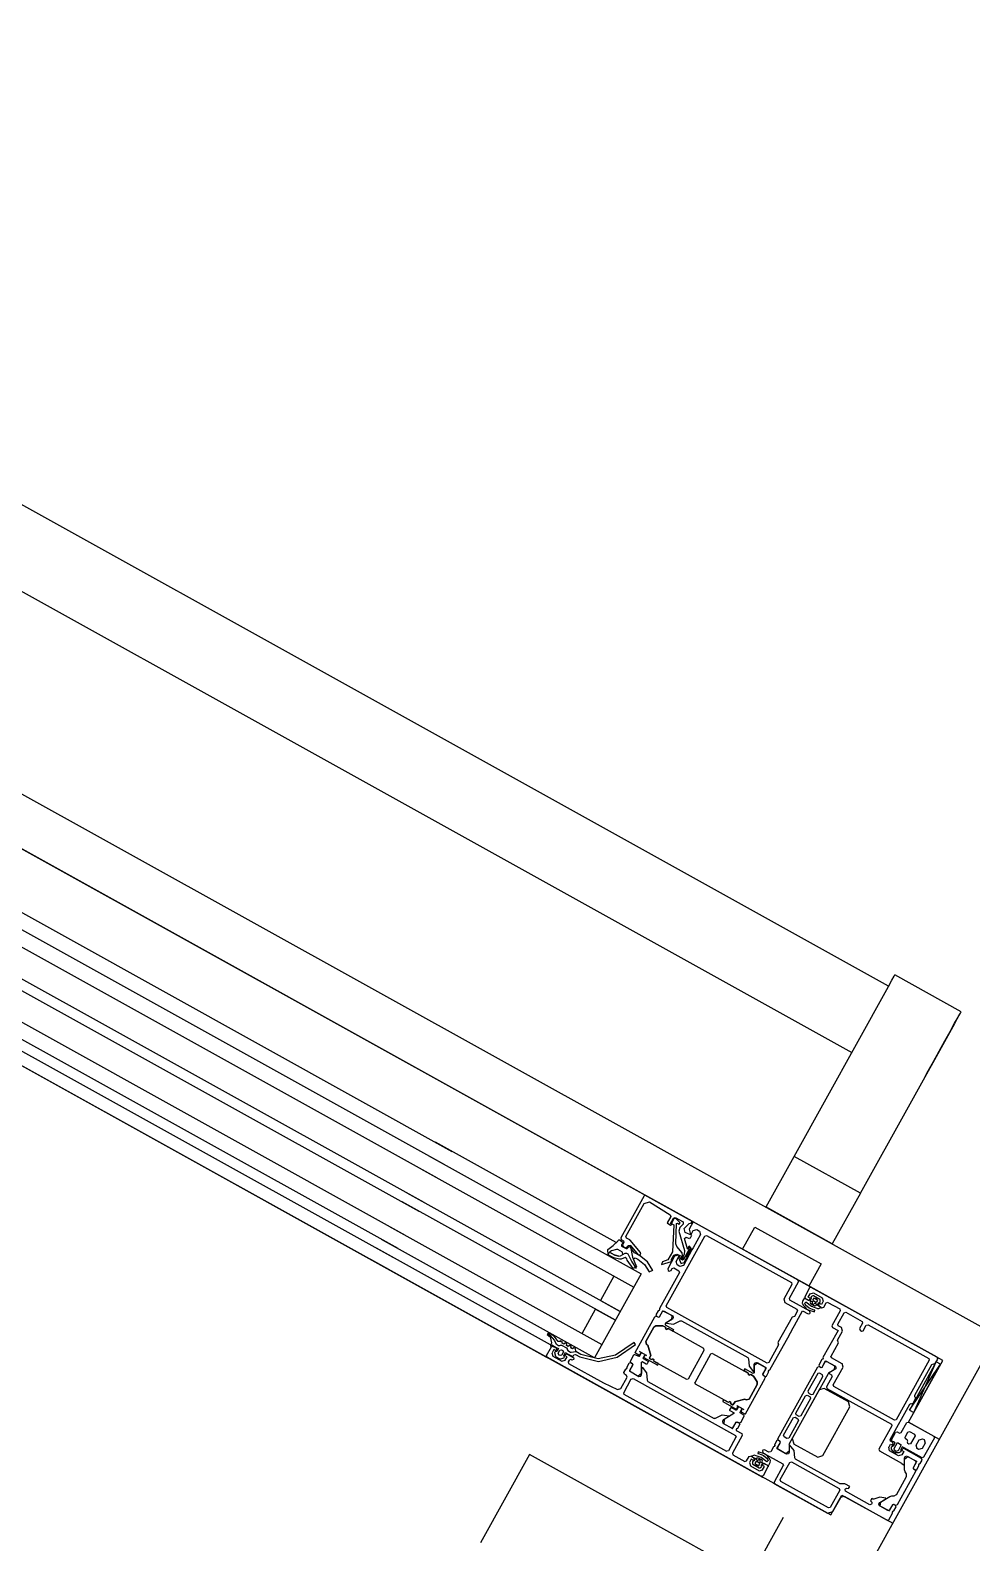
# Model space of a CAD drawing. Header units: metres. Extents: x 2.3 to 42.8, y 0.9 to 31.9.
# Drawn here: x 13.3298 to 13.4765, y 9.8056 to 10.0413 of the extents above; entities that cross this region are included whole.
import ezdxf

# ---------------------------------------------------------------- set-up
doc = ezdxf.new("R2010")
doc.units = ezdxf.units.M
doc.layers.add('ARREDI', color=9, linetype='Continuous')
doc.layers.add('PARETI_STRUTTURE', color=7, linetype='Continuous')

msp = doc.modelspace()

# ---------------------------------------------------------------- linework, layer by layer
at = {"layer": 'ARREDI'}
for points in [[(13.47199, 9.83403), (12.93085, 10.13449)], [(12.91961, 10.10695), (13.45456, 9.80993)], [(13.46355, 9.89235), (13.24221, 10.01525)], [(13.23648, 10.00492), (13.45782, 9.88202)], [(13.24541, 9.94993), (13.39549, 9.86659)], [(13.24426, 9.94786), (13.39434, 9.86453)], [(13.24311, 9.94579), (13.39319, 9.86245)], [(13.24024, 9.94062), (13.39032, 9.85729)], [(13.241, 9.942), (13.39109, 9.85867)], [(13.38823, 9.85351), (13.23815, 9.93685)], [(13.38632, 9.85007), (13.23623, 9.9334)], [(13.38708, 9.85145), (13.237, 9.93478)], [(13.45915, 9.86008), (13.44882, 9.86582), (13.46352, 9.89229), (13.46406, 9.89326), (13.4644, 9.89389), (13.46452, 9.8941)], [(13.45915, 9.86008), (13.47385, 9.88655), (13.47439, 9.88754), (13.47474, 9.88815), (13.47485, 9.88836), (13.46451, 9.89409)], [(13.46902, 9.87787), (13.46973, 9.87914), (13.47055, 9.88062), (13.47144, 9.88221), (13.47231, 9.8838), (13.47315, 9.88528), (13.47384, 9.88656), (13.4744, 9.88753)], [(13.44444, 9.85793), (13.44881, 9.86581)], [(13.45915, 9.86008), (13.45477, 9.8522)], [(13.45477, 9.85219), (13.44443, 9.85793)], [(13.44079, 9.85135), (13.44271, 9.8548)], [(13.44269, 9.8548), (13.45303, 9.84906), (13.45111, 9.84561)], [(13.45112, 9.84562), (13.44078, 9.85135)]]:
    msp.add_lwpolyline(points, dxfattribs=at)
at = {"layer": 'PARETI_STRUTTURE'}
for points in [[(10.97116, 11.23115), (15.49585, 8.71885), (17.29395, 11.95726), (21.46023, 9.64395)], [(13.42552, 9.85984), (13.43309, 9.85563), (13.2231, 9.97222)], [(13.42551, 9.85983), (13.23068, 9.96801)], [(13.23585, 9.93137), (13.41014, 9.83459)], [(13.39712, 9.8756), (13.42569, 9.85974), (13.42542, 9.85967)], [(13.42107, 9.85239), (13.39291, 9.86803)], [(13.39176, 9.86595), (13.42498, 9.84751), (13.41772, 9.83442), (13.38449, 9.85287)], [(13.39061, 9.86389), (13.42383, 9.84544)], [(13.42073, 9.84716), (13.41863, 9.84337), (13.42173, 9.84166), (13.38851, 9.86011)], [(13.41576, 9.83821), (13.41786, 9.842), (13.42096, 9.84028), (13.38775, 9.85873)], [(13.42542, 9.85966), (13.42179, 9.85312)], [(13.42259, 9.85335), (13.42545, 9.85849)], [(13.42545, 9.85849), (13.42627, 9.85871)], [(13.43268, 9.8554), (13.43273, 9.85537), (13.43292, 9.85572), (13.42568, 9.85973)], [(13.42627, 9.85871), (13.42952, 9.85672)], [(13.42958, 9.85646), (13.42904, 9.85548)], [(13.42904, 9.85548), (13.42953, 9.85512)], [(13.43007, 9.8561), (13.4297, 9.85538), (13.43008, 9.85516), (13.42984, 9.85095), (13.42916, 9.84971)], [(13.42952, 9.85672), (13.42959, 9.85646)], [(13.42953, 9.85511), (13.42978, 9.85527), (13.42957, 9.85538), (13.43003, 9.8562)], [(13.43003, 9.8562), (13.43029, 9.85627)], [(13.43038, 9.85613), (13.43006, 9.8561)], [(13.4303, 9.85628), (13.4315, 9.8556)], [(13.43105, 9.85544), (13.43038, 9.85613)], [(13.43038, 9.85221), (13.43049, 9.85538)], [(13.43049, 9.85537), (13.43062, 9.85543)], [(13.43062, 9.85543), (13.43083, 9.85522)], [(13.43083, 9.85521), (13.43105, 9.85544)], [(13.43156, 9.85529), (13.431, 9.85472)], [(13.43151, 9.8556), (13.43155, 9.8553)], [(13.4317, 9.8546), (13.43245, 9.85536)], [(13.44944, 9.84655), (13.43309, 9.85563), (13.43244, 9.85445), (13.4326, 9.85387), (13.43281, 9.85376), (13.4331, 9.85427)], [(13.43245, 9.85537), (13.43268, 9.85541)], [(13.44961, 9.84645), (13.43308, 9.85563)], [(13.38564, 9.85494), (13.41886, 9.83649)], [(13.42179, 9.85312), (13.42186, 9.85286)], [(13.42267, 9.85308), (13.4226, 9.85335)], [(13.42319, 9.85279), (13.42267, 9.85309)], [(13.42889, 9.84255), (13.4349, 9.8534)], [(13.43086, 9.85415), (13.43172, 9.85114)], [(13.43101, 9.85473), (13.43087, 9.85416)], [(13.43183, 9.85397), (13.4317, 9.8546)], [(13.43172, 9.85302), (13.43198, 9.85325)], [(13.43218, 9.85142), (13.43172, 9.85302)], [(13.43281, 9.85353), (13.43183, 9.85397)], [(13.43199, 9.85325), (13.43245, 9.85304)], [(13.43244, 9.85305), (13.43269, 9.85313)], [(13.43269, 9.85313), (13.43284, 9.85342)], [(13.43285, 9.85342), (13.43281, 9.85353)], [(13.43424, 9.85364), (13.43308, 9.85157)], [(13.4331, 9.85427), (13.43364, 9.85442)], [(13.43363, 9.85442), (13.43408, 9.85417)], [(13.43408, 9.85417), (13.43424, 9.85363)], [(13.43491, 9.8534), (13.43518, 9.85348)], [(13.43518, 9.85348), (13.4484, 9.84614)], [(13.41087, 9.83644), (13.38373, 9.85151)], [(13.41979, 9.85129), (13.4206, 9.85192), (13.42132, 9.85262)], [(13.41981, 9.85048), (13.41979, 9.8513)], [(13.4206, 9.85004), (13.41981, 9.85048), (13.42005, 9.8509), (13.42003, 9.85089), (13.42078, 9.85047), (13.42003, 9.85089)], [(13.42035, 9.8511), (13.42004, 9.85091)], [(13.42111, 9.85132), (13.42035, 9.8511)], [(13.42133, 9.85132), (13.42111, 9.85132)], [(13.42132, 9.85263), (13.42149, 9.85282)], [(13.42208, 9.8509), (13.42133, 9.85132)], [(13.42149, 9.85282), (13.42166, 9.85283)], [(13.42165, 9.85283), (13.42209, 9.85247)], [(13.42175, 9.85031), (13.4221, 9.8505), (13.42247, 9.85073)], [(13.42186, 9.85285), (13.42221, 9.85266)], [(13.42189, 9.85202), (13.42193, 9.85185)], [(13.4221, 9.85231), (13.4219, 9.85202)], [(13.42193, 9.85185), (13.42264, 9.85146)], [(13.4221, 9.8505), (13.42207, 9.8509)], [(13.42208, 9.85247), (13.4221, 9.8523)], [(13.42228, 9.85239), (13.42209, 9.85205)], [(13.42209, 9.85205), (13.42216, 9.85179)], [(13.42217, 9.85178), (13.42252, 9.85159)], [(13.42221, 9.85266), (13.42228, 9.8524)], [(13.42247, 9.85072), (13.42268, 9.85073)], [(13.42251, 9.85159), (13.42278, 9.85167)], [(13.42264, 9.85145), (13.42278, 9.85147)], [(13.42268, 9.85073), (13.4229, 9.85061)], [(13.42277, 9.85147), (13.42313, 9.85179)], [(13.42278, 9.85167), (13.42292, 9.85193)], [(13.4229, 9.85061), (13.42297, 9.85054)], [(13.42293, 9.85193), (13.42325, 9.85195)], [(13.42297, 9.85054), (13.42351, 9.84939), (13.42422, 9.84834)], [(13.42314, 9.85179), (13.42333, 9.85172)], [(13.42324, 9.85275), (13.42318, 9.85279)], [(13.42489, 9.85085), (13.42325, 9.85276)], [(13.42325, 9.85196), (13.42453, 9.85049)], [(13.42333, 9.85172), (13.42364, 9.85012), (13.42426, 9.84861)], [(13.42393, 9.85081), (13.42334, 9.8516)], [(13.42474, 9.85035), (13.42392, 9.85081)], [(13.42485, 9.85052), (13.4249, 9.85063)], [(13.42491, 9.85063), (13.42488, 9.85085)], [(13.43008, 9.8504), (13.43052, 9.85059)], [(13.43052, 9.85176), (13.43038, 9.85221)], [(13.43136, 9.8508), (13.43052, 9.85177)], [(13.43052, 9.85059), (13.43107, 9.85039), (13.43084, 9.84998)], [(13.43166, 9.85054), (13.43124, 9.84979)], [(13.4314, 9.85035), (13.43136, 9.85079)], [(13.4329, 9.85123), (13.43156, 9.84883)], [(13.43173, 9.85114), (13.43166, 9.85054)], [(13.43168, 9.8493), (13.43284, 9.85139)], [(13.4319, 9.85025), (13.43253, 9.85139)], [(13.4327, 9.85146), (13.43202, 9.85023)], [(13.43228, 9.85137), (13.43218, 9.85142)], [(13.43248, 9.85144), (13.43228, 9.85137)], [(13.43252, 9.8518), (13.4323, 9.85173)], [(13.4323, 9.85173), (13.43234, 9.85158)], [(13.43234, 9.85158), (13.43258, 9.85165)], [(13.43253, 9.85138), (13.43249, 9.85144)], [(13.43284, 9.8514), (13.43252, 9.8518)], [(13.43258, 9.85165), (13.4327, 9.85147)], [(13.43309, 9.85157), (13.43289, 9.85123)], [(13.38278, 9.84978), (13.41032, 9.83449), (13.41024, 9.83476)], [(13.41981, 9.85048), (13.41981, 9.85048)], [(13.42073, 9.84999), (13.4206, 9.85003)], [(13.4216, 9.84979), (13.42073, 9.84999)], [(13.42079, 9.85047), (13.42088, 9.85043), (13.42079, 9.85047)], [(13.42152, 9.85029), (13.4209, 9.85043), (13.42152, 9.85029)], [(13.42152, 9.85029), (13.42174, 9.85031)], [(13.42188, 9.84981), (13.4216, 9.8498)], [(13.42248, 9.85005), (13.42188, 9.84981)], [(13.42274, 9.84985), (13.42248, 9.85004)], [(13.4228, 9.84964), (13.42275, 9.84985)], [(13.42374, 9.84833), (13.4228, 9.84964)], [(13.42374, 9.8498), (13.42401, 9.85003)], [(13.42426, 9.84861), (13.42374, 9.84833)], [(13.42402, 9.85003), (13.42444, 9.8498)], [(13.42444, 9.8498), (13.42551, 9.84896), (13.42623, 9.8478)], [(13.42453, 9.85049), (13.42485, 9.85051)], [(13.42681, 9.84805), (13.42597, 9.84937), (13.42474, 9.85036)], [(13.42831, 9.8494), (13.42814, 9.84895)], [(13.42815, 9.84896), (13.42969, 9.84944)], [(13.42916, 9.84972), (13.42831, 9.8494)], [(13.43019, 9.85025), (13.42911, 9.8483)], [(13.42911, 9.84829), (13.42917, 9.84803)], [(13.42962, 9.848), (13.42981, 9.84835)], [(13.42969, 9.84945), (13.42972, 9.8496)], [(13.42972, 9.84975), (13.43008, 9.85039)], [(13.42972, 9.84959), (13.42972, 9.84975)], [(13.42981, 9.84835), (13.43008, 9.84843)], [(13.43008, 9.84843), (13.43087, 9.84798)], [(13.43073, 9.85041), (13.43019, 9.85026)], [(13.43042, 9.84945), (13.4309, 9.85031), (13.43073, 9.85041)], [(13.43058, 9.84892), (13.43042, 9.84946)], [(13.43102, 9.84867), (13.43058, 9.84892)], [(13.43084, 9.84998), (13.43115, 9.84915)], [(13.43156, 9.84882), (13.43102, 9.84867)], [(13.43113, 9.84985), (13.4314, 9.85035)], [(13.4315, 9.84964), (13.43113, 9.84985)], [(13.43114, 9.84914), (13.43168, 9.8493)], [(13.43124, 9.84979), (13.43141, 9.8497)], [(13.43142, 9.8497), (13.43161, 9.85006)], [(13.43172, 9.85003), (13.4315, 9.84963)], [(13.43162, 9.85006), (13.43181, 9.85018)], [(13.4319, 9.85015), (13.43173, 9.85004)], [(13.43181, 9.85019), (13.43191, 9.85024)], [(13.43201, 9.85023), (13.4319, 9.85014)], [(13.42623, 9.84781), (13.42681, 9.84806)], [(13.43095, 9.84772), (13.42784, 9.84211)], [(13.42918, 9.84802), (13.42935, 9.84793)], [(13.42935, 9.84793), (13.42962, 9.84801)], [(13.43087, 9.84799), (13.43096, 9.84772)], [(13.44848, 9.84587), (13.44721, 9.84359)], [(13.44808, 9.8437), (13.44951, 9.84628)], [(13.4484, 9.84614), (13.44848, 9.84587)], [(13.44952, 9.84628), (13.44943, 9.84655)], [(13.44721, 9.8436), (13.44737, 9.84305)], [(13.44816, 9.84343), (13.44809, 9.8437)], [(13.45036, 9.84369), (13.45016, 9.84334), (13.45014, 9.84326)], [(13.45046, 9.84372), (13.45035, 9.84369)], [(13.45124, 9.84533), (13.45047, 9.84395)], [(13.45047, 9.84395), (13.45055, 9.84368)], [(13.4512, 9.84331), (13.45047, 9.84373)], [(13.45055, 9.84368), (13.45099, 9.84343)], [(13.451, 9.84343), (13.45126, 9.84352)], [(13.45126, 9.84351), (13.45136, 9.84368), (13.45101, 9.84387), (13.45131, 9.84438)], [(13.45151, 9.8454), (13.45124, 9.84533)], [(13.4513, 9.84439), (13.45184, 9.84454)], [(13.45149, 9.84367), (13.45131, 9.84334)], [(13.47146, 9.82171), (13.46664, 9.8244), (13.47198, 9.83403), (13.45136, 9.84548)], [(13.45175, 9.84409), (13.45145, 9.84392)], [(13.45145, 9.84393), (13.45146, 9.84379)], [(13.45146, 9.84378), (13.45149, 9.84367)], [(13.47113, 9.83451), (13.4515, 9.8454)], [(13.45182, 9.84409), (13.45174, 9.84409)], [(13.45189, 9.84374), (13.45175, 9.8435)], [(13.45176, 9.8435), (13.4518, 9.84333)], [(13.45284, 9.84352), (13.45183, 9.84409)], [(13.45184, 9.84454), (13.45321, 9.84378)], [(13.45251, 9.84339), (13.45188, 9.84374)], [(13.45288, 9.84345), (13.45284, 9.84352)], [(13.45321, 9.84378), (13.45337, 9.84324)], [(13.42764, 9.84176), (13.42728, 9.84111)], [(13.42728, 9.84112), (13.42732, 9.84095)], [(13.42776, 9.84182), (13.42764, 9.84176)], [(13.42785, 9.84198), (13.42777, 9.84182)], [(13.42783, 9.84211), (13.42785, 9.84197)], [(13.42783, 9.84081), (13.42835, 9.84176), (13.4299, 9.84097)], [(13.42783, 9.8408), (13.42829, 9.84163)], [(13.42829, 9.84162), (13.42855, 9.84169)], [(13.42835, 9.84176), (13.42842, 9.84178)], [(13.42856, 9.8417), (13.42975, 9.84103)], [(13.42897, 9.84229), (13.4289, 9.84255)], [(13.4446, 9.83361), (13.42897, 9.84229)], [(13.44934, 9.84174), (13.44886, 9.84088), (13.44849, 9.84077), (13.44628, 9.83681), (13.44639, 9.83644), (13.44486, 9.83369)], [(13.44737, 9.84306), (13.44925, 9.84201)], [(13.45126, 9.84171), (13.44816, 9.84343)], [(13.44887, 9.83944), (13.45015, 9.84174), (13.45101, 9.84127)], [(13.44926, 9.84201), (13.44933, 9.84174)], [(13.45014, 9.84326), (13.45008, 9.84295)], [(13.45009, 9.84294), (13.4501, 9.8429), (13.45025, 9.84263), (13.45036, 9.84247), (13.45052, 9.84231), (13.45065, 9.84216), (13.45082, 9.84202), (13.451, 9.84191)], [(13.45044, 9.84291), (13.45065, 9.84312)], [(13.45062, 9.84263), (13.45052, 9.84279), (13.45044, 9.84291)], [(13.45114, 9.84215), (13.45061, 9.84263)], [(13.45065, 9.84313), (13.45155, 9.84247), (13.45261, 9.84208)], [(13.45101, 9.8419), (13.45202, 9.84159)], [(13.45101, 9.84126), (13.45127, 9.84135)], [(13.45193, 9.84186), (13.45114, 9.84214)], [(13.45131, 9.84334), (13.4512, 9.84331)], [(13.45133, 9.84144), (13.45126, 9.84171)], [(13.45128, 9.84134), (13.45133, 9.84144)], [(13.45132, 9.84303), (13.45138, 9.8429)], [(13.45161, 9.8432), (13.45137, 9.84321), (13.45133, 9.84303)], [(13.45137, 9.8429), (13.45156, 9.84279), (13.45182, 9.84265), (13.45203, 9.84255)], [(13.45172, 9.84308), (13.4516, 9.84319)], [(13.45204, 9.8429), (13.45171, 9.84269), (13.45171, 9.84308)], [(13.4518, 9.84334), (13.45222, 9.8431)], [(13.45204, 9.84186), (13.45193, 9.84187)], [(13.45202, 9.84158), (13.45203, 9.84186)], [(13.45203, 9.84255), (13.45223, 9.84258)], [(13.4522, 9.84287), (13.45205, 9.8429)], [(13.45223, 9.84258), (13.45226, 9.84261), (13.45234, 9.84268), (13.4522, 9.84287)], [(13.45221, 9.84311), (13.45238, 9.84315)], [(13.45238, 9.84315), (13.45251, 9.84339)], [(13.45248, 9.84269), (13.45266, 9.84302)], [(13.45251, 9.84258), (13.45249, 9.8427)], [(13.45305, 9.84228), (13.45251, 9.84259)], [(13.45261, 9.84209), (13.45306, 9.84228)], [(13.45261, 9.84209), (13.45261, 9.84209)], [(13.45264, 9.84274), (13.45272, 9.84248)], [(13.45337, 9.84324), (13.45308, 9.84273), (13.45274, 9.84292), (13.45265, 9.84274)], [(13.45267, 9.84302), (13.45278, 9.84305)], [(13.45272, 9.84248), (13.45316, 9.84223)], [(13.45277, 9.84305), (13.45288, 9.84312)], [(13.45288, 9.84312), (13.45288, 9.84346)], [(13.45316, 9.84223), (13.45343, 9.8423)], [(13.45343, 9.8423), (13.45382, 9.843)], [(13.45382, 9.84299), (13.45408, 9.84308)], [(13.45408, 9.84307), (13.45594, 9.84204)], [(13.45602, 9.84177), (13.45471, 9.83942)], [(13.45563, 9.83969), (13.4566, 9.84144)], [(13.45594, 9.84204), (13.45601, 9.84177)], [(13.4566, 9.84144), (13.45687, 9.84153)], [(13.45687, 9.84152), (13.45941, 9.8401)], [(13.42486, 9.83531), (13.42492, 9.83527), (13.42493, 9.8352), (13.42492, 9.83515), (13.42474, 9.83488), (13.42471, 9.83486), (13.42467, 9.83484), (13.42463, 9.83486), (13.42407, 9.83517), (13.42404, 9.8352), (13.42403, 9.83523), (13.42404, 9.83527), (13.42713, 9.84083)], [(13.42569, 9.83695), (13.42694, 9.83921), (13.42569, 9.83695)], [(13.42712, 9.84083), (13.42739, 9.8409)], [(13.42733, 9.84096), (13.42766, 9.84077)], [(13.42739, 9.84091), (13.42767, 9.84075)], [(13.42766, 9.84077), (13.42783, 9.84081)], [(13.42767, 9.84075), (13.42784, 9.84079)], [(13.42874, 9.83976), (13.4287, 9.8397)], [(13.4287, 9.83969), (13.42873, 9.83958)], [(13.42873, 9.83958), (13.43003, 9.83886)], [(13.42881, 9.83984), (13.42874, 9.83977)], [(13.42883, 9.83903), (13.42879, 9.83896), (13.42883, 9.83903)], [(13.4297, 9.84038), (13.42881, 9.83983)], [(13.42997, 9.84069), (13.42984, 9.84046), (13.4289, 9.83989)], [(13.42891, 9.8398), (13.43004, 9.83966), (13.43104, 9.84017)], [(13.42891, 9.83989), (13.42891, 9.8398)], [(13.42899, 9.83885), (13.42904, 9.83892), (13.42899, 9.83885)], [(13.43474, 9.83589), (13.42919, 9.83897), (13.42989, 9.83858)], [(13.42975, 9.84104), (13.4297, 9.84037)], [(13.43004, 9.83886), (13.42988, 9.83858)], [(13.4299, 9.84096), (13.42997, 9.8407)], [(13.43105, 9.84017), (13.43128, 9.8402)], [(13.43127, 9.8402), (13.44161, 9.83446)], [(13.44782, 9.83754), (13.44868, 9.8391)], [(13.44868, 9.83909), (13.44887, 9.83944)], [(13.45479, 9.83916), (13.45566, 9.83869), (13.45438, 9.83638)], [(13.45472, 9.83943), (13.45479, 9.83916)], [(13.4557, 9.83942), (13.45564, 9.83969)], [(13.45622, 9.83914), (13.45571, 9.83943)], [(13.45637, 9.8386), (13.45622, 9.83914)], [(13.45901, 9.83898), (13.4591, 9.83871)], [(13.45949, 9.83984), (13.45902, 9.83898)], [(13.45942, 9.8401), (13.45949, 9.83984)], [(13.4596, 9.83865), (13.46007, 9.83951)], [(13.46008, 9.83951), (13.46034, 9.83958)], [(13.46035, 9.83959), (13.46982, 9.83434)], [(13.41051, 9.8383), (13.41033, 9.83804)], [(13.41034, 9.83804), (13.41078, 9.83767)], [(13.41041, 9.83832), (13.41048, 9.83822)], [(13.41048, 9.83822), (13.41076, 9.83797)], [(13.41143, 9.83779), (13.41052, 9.83831)], [(13.41076, 9.83797), (13.41148, 9.83714)], [(13.41078, 9.83767), (13.41099, 9.83674)], [(13.41099, 9.83675), (13.41082, 9.83636)], [(13.41088, 9.83616), (13.41104, 9.83644), (13.41173, 9.83605)], [(13.41202, 9.83699), (13.41144, 9.8378)], [(13.41148, 9.83713), (13.41166, 9.83663)], [(13.41167, 9.83663), (13.41175, 9.83654)], [(13.41176, 9.83653), (13.4121, 9.83634)], [(13.41231, 9.83695), (13.41202, 9.83699)], [(13.41239, 9.83708), (13.4123, 9.83694)], [(13.4123, 9.83634), (13.41238, 9.83639)], [(13.41238, 9.83639), (13.41257, 9.83639)], [(13.41268, 9.83697), (13.41239, 9.83708)], [(13.41257, 9.83639), (13.41334, 9.83596)], [(13.41264, 9.83671), (13.41268, 9.83696)], [(13.41291, 9.83657), (13.41264, 9.83672)], [(13.4131, 9.83673), (13.41291, 9.83657)], [(13.41337, 9.83659), (13.4131, 9.83674)], [(13.41333, 9.83633), (13.41337, 9.83658)], [(13.42387, 9.83683), (13.421, 9.83483)], [(13.42122, 9.83451), (13.4241, 9.83651)], [(13.4241, 9.83651), (13.42388, 9.83682)], [(13.42602, 9.83641), (13.42581, 9.83652), (13.42602, 9.83641)], [(13.44504, 9.83255), (13.44763, 9.8372)], [(13.44762, 9.8372), (13.44782, 9.83755)], [(13.45457, 9.8347), (13.45572, 9.83676), (13.45559, 9.8372), (13.45637, 9.8386)], [(13.45909, 9.83871), (13.45933, 9.83857)], [(13.45933, 9.83858), (13.4596, 9.83865)], [(13.41015, 9.83459), (13.44388, 9.81585)], [(13.41024, 9.83476), (13.41101, 9.83614)], [(13.44371, 9.81595), (13.41032, 9.8345)], [(13.41082, 9.83636), (13.41089, 9.83615)], [(13.41101, 9.83614), (13.41127, 9.83622)], [(13.41107, 9.8352), (13.41122, 9.83466)], [(13.4118, 9.8357), (13.4117, 9.83553), (13.41135, 9.83571), (13.41108, 9.8352)], [(13.41123, 9.83466), (13.4126, 9.8339)], [(13.41127, 9.83621), (13.41172, 9.83596)], [(13.41163, 9.83539), (13.41146, 9.83525)], [(13.41146, 9.83525), (13.41161, 9.8347)], [(13.41161, 9.8347), (13.41171, 9.83457)], [(13.41166, 9.83537), (13.41162, 9.83538)], [(13.41182, 9.83541), (13.41165, 9.83537)], [(13.41171, 9.83458), (13.41228, 9.83426)], [(13.41172, 9.83597), (13.41179, 9.8357)], [(13.41173, 9.83605), (13.41207, 9.83586)], [(13.41207, 9.83586), (13.41182, 9.83542)], [(13.41204, 9.83516), (13.41229, 9.8356)], [(13.41212, 9.83489), (13.41205, 9.83515)], [(13.4121, 9.83634), (13.4123, 9.83634)], [(13.41232, 9.83478), (13.41211, 9.83489)], [(13.41227, 9.83426), (13.41242, 9.83425)], [(13.41229, 9.83561), (13.41255, 9.83568)], [(13.41259, 9.83485), (13.41233, 9.83478)], [(13.41242, 9.83425), (13.41298, 9.83441)], [(13.41256, 9.83568), (13.41276, 9.83557)], [(13.41284, 9.8353), (13.41259, 9.83486)], [(13.4126, 9.8339), (13.41314, 9.83405)], [(13.41276, 9.83557), (13.41285, 9.8353)], [(13.41292, 9.8348), (13.41317, 9.83525)], [(13.41297, 9.83464), (13.41293, 9.83481)], [(13.413, 9.83462), (13.41296, 9.83464)], [(13.41298, 9.83441), (13.41301, 9.83463)], [(13.41314, 9.83405), (13.41343, 9.83457), (13.41308, 9.83476), (13.41318, 9.83493)], [(13.41317, 9.83525), (13.41352, 9.83506)], [(13.41318, 9.83493), (13.41344, 9.83502)], [(13.41359, 9.83619), (13.41333, 9.83634)], [(13.41334, 9.83597), (13.41344, 9.8358)], [(13.41344, 9.8358), (13.41344, 9.8357)], [(13.41344, 9.83501), (13.4144, 9.83447)], [(13.41345, 9.83571), (13.41354, 9.83554)], [(13.41352, 9.83506), (13.41424, 9.83466)], [(13.41355, 9.83554), (13.41396, 9.8353)], [(13.41379, 9.83635), (13.41359, 9.83618)], [(13.41374, 9.83408), (13.41359, 9.8338)], [(13.41401, 9.83416), (13.41374, 9.83407)], [(13.41405, 9.8362), (13.41379, 9.83636)], [(13.41396, 9.83531), (13.41409, 9.83528)], [(13.41418, 9.83406), (13.41401, 9.83416)], [(13.41402, 9.83595), (13.41406, 9.8362)], [(13.41428, 9.8358), (13.41402, 9.83596)], [(13.41409, 9.83528), (13.41479, 9.8354)], [(13.41444, 9.83414), (13.41418, 9.83407)], [(13.41424, 9.83466), (13.4144, 9.8347)], [(13.41448, 9.83597), (13.41428, 9.8358)], [(13.4144, 9.8347), (13.4145, 9.83487)], [(13.41441, 9.83447), (13.41449, 9.83421)], [(13.41448, 9.83421), (13.41444, 9.83414)], [(13.41475, 9.83586), (13.41448, 9.83597)], [(13.41449, 9.83488), (13.41476, 9.83496)], [(13.41559, 9.83494), (13.41479, 9.83539), (13.41475, 9.83586)], [(13.41476, 9.83495), (13.41543, 9.83458)], [(13.41544, 9.83458), (13.41832, 9.83386), (13.42123, 9.83451)], [(13.421, 9.83483), (13.41829, 9.83426), (13.41559, 9.83494)], [(13.42329, 9.83392), (13.42384, 9.83491), (13.42387, 9.83495), (13.4239, 9.83495), (13.42394, 9.83495), (13.42459, 9.83466), (13.42463, 9.83464), (13.42467, 9.83466), (13.4247, 9.83468), (13.42497, 9.83517), (13.42498, 9.83521), (13.42497, 9.83524), (13.42494, 9.83527), (13.42481, 9.83534), (13.42473, 9.83538)], [(13.42583, 9.83478), (13.42473, 9.83539)], [(13.42481, 9.83534), (13.42575, 9.83482)], [(13.42575, 9.83482), (13.42562, 9.83489), (13.42558, 9.8349), (13.42555, 9.83489), (13.42553, 9.83486), (13.42528, 9.8344), (13.42526, 9.83438), (13.42528, 9.83433), (13.4253, 9.83431), (13.42603, 9.8339), (13.42605, 9.83388), (13.42607, 9.83383), (13.42605, 9.83379), (13.42589, 9.83349), (13.42586, 9.83346), (13.42582, 9.83345), (13.42578, 9.83346), (13.42512, 9.83382)], [(13.42751, 9.83326), (13.42544, 9.83441), (13.4254, 9.83444), (13.4254, 9.83448), (13.4254, 9.83452), (13.42554, 9.8348), (13.42558, 9.83485), (13.42564, 9.83487), (13.42571, 9.83485), (13.42583, 9.83477)], [(13.42751, 9.83325), (13.42766, 9.83353), (13.42697, 9.83392), (13.42693, 9.83396), (13.42691, 9.83402), (13.42693, 9.83407), (13.42697, 9.83414), (13.42693, 9.83407), (13.42691, 9.83402), (13.42693, 9.83396), (13.42697, 9.83392), (13.43207, 9.83109)], [(13.43234, 9.83116), (13.43481, 9.83562)], [(13.43337, 9.83059), (13.43584, 9.83505)], [(13.43481, 9.83562), (13.43474, 9.83588)], [(13.43585, 9.83505), (13.43611, 9.83513)], [(13.43611, 9.83512), (13.44166, 9.83204), (13.44096, 9.83243)], [(13.4416, 9.83446), (13.4417, 9.83425)], [(13.4417, 9.83425), (13.44181, 9.83313), (13.44251, 9.83225)], [(13.45313, 9.83414), (13.45266, 9.83328)], [(13.45325, 9.8342), (13.45313, 9.83414)], [(13.45334, 9.83435), (13.45326, 9.8342)], [(13.45418, 9.83603), (13.45332, 9.83448)], [(13.45332, 9.83448), (13.45334, 9.83435)], [(13.45437, 9.83638), (13.45418, 9.83603)], [(13.45464, 9.83443), (13.45456, 9.83469)], [(13.4563, 9.83351), (13.45464, 9.83443)], [(13.46989, 9.83406), (13.46474, 9.82477)], [(13.46981, 9.83433), (13.46988, 9.83407)], [(13.47082, 9.83356), (13.4712, 9.83424)], [(13.4712, 9.83424), (13.47112, 9.8345)], [(13.41359, 9.8338), (13.41365, 9.83354)], [(13.41366, 9.83354), (13.41913, 9.8305), (13.42131, 9.82948)], [(13.42229, 9.83212), (13.42258, 9.83264)], [(13.42237, 9.83186), (13.4223, 9.83212)], [(13.42271, 9.83167), (13.42236, 9.83186)], [(13.42258, 9.83264), (13.4227, 9.8327)], [(13.4227, 9.8327), (13.42278, 9.83285)], [(13.42277, 9.83299), (13.42313, 9.83364)], [(13.42278, 9.83285), (13.42277, 9.83299)], [(13.42313, 9.83363), (13.42329, 9.83367)], [(13.42367, 9.83333), (13.42314, 9.83239), (13.42464, 9.8315)], [(13.42314, 9.83238), (13.42316, 9.83231)], [(13.42323, 9.83251), (13.42369, 9.83333)], [(13.42331, 9.83224), (13.42324, 9.8325)], [(13.42336, 9.83365), (13.42329, 9.83391)], [(13.42329, 9.83368), (13.42362, 9.8335)], [(13.4245, 9.83158), (13.42331, 9.83224)], [(13.42364, 9.8335), (13.42336, 9.83365)], [(13.42362, 9.83349), (13.42367, 9.83332)], [(13.42369, 9.83334), (13.42364, 9.8335)], [(13.42503, 9.83197), (13.42451, 9.83158)], [(13.42491, 9.83157), (13.42505, 9.83181), (13.42502, 9.83291)], [(13.425, 9.83375), (13.42503, 9.83197)], [(13.42512, 9.83382), (13.42501, 9.83375)], [(13.42503, 9.8329), (13.42511, 9.83294)], [(13.42511, 9.83295), (13.42582, 9.83207), (13.42592, 9.83095)], [(13.44112, 9.8327), (13.44097, 9.83243)], [(13.44243, 9.83198), (13.44112, 9.8327)], [(13.44166, 9.83182), (13.4417, 9.83189), (13.44166, 9.83182)], [(13.44191, 9.83177), (13.44187, 9.8317), (13.44191, 9.83177)], [(13.44254, 9.83201), (13.44242, 9.83198)], [(13.44251, 9.83225), (13.44259, 9.83229)], [(13.44258, 9.83208), (13.44253, 9.83201)], [(13.4426, 9.83218), (13.44257, 9.83208)], [(13.44259, 9.83229), (13.44258, 9.83338), (13.44271, 9.83363)], [(13.44312, 9.83361), (13.44259, 9.83323)], [(13.44259, 9.83322), (13.4426, 9.83218)], [(13.44271, 9.83362), (13.44297, 9.8337)], [(13.44298, 9.8337), (13.44446, 9.83288), (13.44395, 9.83186)], [(13.44432, 9.83295), (13.44312, 9.83362)], [(13.44393, 9.83186), (13.44439, 9.83268)], [(13.44398, 9.8317), (13.44394, 9.83186)], [(13.44395, 9.83186), (13.44399, 9.8317)], [(13.44426, 9.83154), (13.44398, 9.83169)], [(13.444, 9.8317), (13.44433, 9.83152)], [(13.44439, 9.83268), (13.44431, 9.83295)], [(13.44446, 9.83288), (13.44447, 9.83281)], [(13.44449, 9.83156), (13.44485, 9.83221)], [(13.44486, 9.83369), (13.4446, 9.8336)], [(13.44484, 9.83234), (13.44492, 9.83249)], [(13.44485, 9.83221), (13.44484, 9.83235)], [(13.44492, 9.83249), (13.44505, 9.83255)], [(13.44629, 9.82182), (13.4525, 9.833)], [(13.45412, 9.83193), (13.44805, 9.821)], [(13.45251, 9.83196), (13.45098, 9.82921)], [(13.4525, 9.833), (13.45277, 9.83308)], [(13.45277, 9.83204), (13.45251, 9.83196)], [(13.45266, 9.83328), (13.4527, 9.83312)], [(13.4527, 9.83312), (13.45304, 9.83294)], [(13.45277, 9.83307), (13.45305, 9.83292)], [(13.45322, 9.83179), (13.45278, 9.83204)], [(13.45304, 9.83294), (13.45321, 9.83298)], [(13.45305, 9.83292), (13.45322, 9.83296)], [(13.4532, 9.83298), (13.45373, 9.83393), (13.45527, 9.83314)], [(13.45321, 9.83296), (13.45367, 9.83378)], [(13.4533, 9.83152), (13.45322, 9.83179)], [(13.45367, 9.83379), (13.45393, 9.83387)], [(13.45373, 9.83393), (13.4538, 9.83395)], [(13.45394, 9.83387), (13.45513, 9.8332)], [(13.45419, 9.83201), (13.45412, 9.83194)], [(13.45508, 9.83254), (13.45419, 9.83201)], [(13.45535, 9.83286), (13.45521, 9.83263), (13.45428, 9.83206)], [(13.45428, 9.83206), (13.45428, 9.83196)], [(13.45428, 9.83197), (13.45466, 9.83176)], [(13.45465, 9.83176), (13.45472, 9.8315)], [(13.45492, 9.83022), (13.45645, 9.83297)], [(13.45513, 9.8332), (13.45508, 9.83254)], [(13.45527, 9.83313), (13.45534, 9.83287)], [(13.45645, 9.83297), (13.4563, 9.83352)], [(13.46679, 9.82629), (13.47165, 9.83341)], [(13.46748, 9.82591), (13.47164, 9.83342), (13.47096, 9.8338), (13.4668, 9.82628), (13.46748, 9.82591), (13.47096, 9.8338)], [(13.46761, 9.82858), (13.47028, 9.83339)], [(13.47028, 9.83339), (13.47052, 9.83349)], [(13.47051, 9.83349), (13.47058, 9.83346)], [(13.47059, 9.83346), (13.47083, 9.83356)], [(13.42131, 9.82949), (13.42182, 9.82965)], [(13.42182, 9.82965), (13.42279, 9.8314)], [(13.42226, 9.82899), (13.42344, 9.83113)], [(13.42279, 9.8314), (13.4227, 9.83166)], [(13.42344, 9.83112), (13.42371, 9.83121)], [(13.42371, 9.8312), (13.43968, 9.82232)], [(13.42464, 9.83149), (13.42491, 9.83158)], [(13.42592, 9.83094), (13.42602, 9.83073)], [(13.42602, 9.83073), (13.43635, 9.82499)], [(13.43207, 9.83109), (13.43233, 9.83115)], [(13.43345, 9.83032), (13.43336, 9.83058)], [(13.4377, 9.8276), (13.43785, 9.82787), (13.43855, 9.82749), (13.4386, 9.82747), (13.43866, 9.8275), (13.4387, 9.82754), (13.43874, 9.82761), (13.4387, 9.82754), (13.43866, 9.8275), (13.4386, 9.82747), (13.43855, 9.82749), (13.43345, 9.83032)], [(13.44085, 9.82644), (13.44078, 9.82645), (13.44072, 9.82644), (13.44068, 9.8264), (13.44056, 9.8261), (13.44054, 9.82606), (13.44056, 9.82602), (13.44058, 9.82599), (13.44114, 9.82569), (13.44118, 9.82567), (13.44122, 9.82569), (13.44125, 9.82571), (13.44433, 9.83127)], [(13.4418, 9.828), (13.44305, 9.83027), (13.4418, 9.828)], [(13.44434, 9.83127), (13.44425, 9.83154)], [(13.44433, 9.83151), (13.4445, 9.83155)], [(13.45272, 9.82942), (13.44851, 9.82185)], [(13.45177, 9.82877), (13.4533, 9.83152)], [(13.45352, 9.82965), (13.45271, 9.82941)], [(13.45727, 9.82756), (13.45352, 9.82965)], [(13.45473, 9.8315), (13.45385, 9.82991)], [(13.45385, 9.82991), (13.45393, 9.82965)], [(13.45393, 9.82965), (13.46398, 9.82406)], [(13.455, 9.82995), (13.45491, 9.83022)], [(13.46446, 9.8247), (13.45499, 9.82995)], [(13.42234, 9.82872), (13.42227, 9.82899)], [(13.43831, 9.81985), (13.42234, 9.82873)], [(13.4377, 9.8276), (13.43977, 9.82644), (13.43981, 9.82643), (13.43985, 9.82644), (13.43988, 9.82647), (13.44006, 9.82674), (13.44008, 9.82679), (13.44006, 9.82686), (13.44001, 9.8269), (13.43988, 9.82697)], [(13.43988, 9.82697), (13.44098, 9.82636)], [(13.44116, 9.828), (13.44137, 9.82788), (13.44116, 9.828)], [(13.44909, 9.8258), (13.4506, 9.82852)], [(13.45139, 9.82808), (13.44987, 9.82536)], [(13.4506, 9.82852), (13.45086, 9.82859)], [(13.45086, 9.8286), (13.45131, 9.82835)], [(13.45098, 9.82921), (13.45105, 9.82895)], [(13.45105, 9.82894), (13.4515, 9.82869)], [(13.45131, 9.82835), (13.45138, 9.82809)], [(13.4515, 9.82869), (13.45177, 9.82878)], [(13.4575, 9.82676), (13.45727, 9.82756)], [(13.46378, 9.82168), (13.46684, 9.8272)], [(13.46684, 9.8272), (13.46708, 9.8273)], [(13.46707, 9.82729), (13.46714, 9.82726)], [(13.46715, 9.82727), (13.46739, 9.82736)], [(13.46738, 9.82736), (13.46776, 9.82804)], [(13.46766, 9.82834), (13.46761, 9.82859)], [(13.46771, 9.82829), (13.46766, 9.82834)], [(13.46776, 9.82804), (13.46772, 9.82829)], [(13.43635, 9.825), (13.43658, 9.82502)], [(13.43658, 9.82502), (13.43759, 9.82552), (13.4387, 9.8254)], [(13.43871, 9.8253), (13.43778, 9.82474), (13.43764, 9.82449)], [(13.43792, 9.82482), (13.43786, 9.82415)], [(13.43944, 9.82573), (13.43791, 9.82481)], [(13.43871, 9.8254), (13.43871, 9.8253)], [(13.43996, 9.82693), (13.44009, 9.82686), (13.44011, 9.82683), (13.44013, 9.82679), (13.44011, 9.82675), (13.43986, 9.8263), (13.43984, 9.82628), (13.43979, 9.82626), (13.43975, 9.82628), (13.43903, 9.82668), (13.439, 9.82669), (13.43896, 9.82668), (13.43893, 9.82665), (13.43875, 9.82633), (13.43875, 9.8263), (13.43875, 9.82626), (13.43878, 9.82623), (13.43945, 9.82587)], [(13.43944, 9.82587), (13.43944, 9.82573)], [(13.44089, 9.82641), (13.43996, 9.82692)], [(13.4405, 9.82436), (13.44105, 9.82535), (13.44105, 9.82539), (13.44105, 9.82543), (13.44101, 9.82546), (13.44043, 9.82586), (13.4404, 9.82589), (13.44039, 9.82593), (13.4404, 9.82597), (13.44066, 9.82645), (13.44069, 9.82647), (13.44073, 9.82649), (13.44077, 9.82647), (13.4409, 9.82642), (13.44097, 9.82636)], [(13.44717, 9.82236), (13.4487, 9.82511)], [(13.4495, 9.82467), (13.44797, 9.82192)], [(13.4487, 9.82511), (13.44897, 9.82518)], [(13.44897, 9.82519), (13.44941, 9.82494)], [(13.44916, 9.82553), (13.44909, 9.8258)], [(13.44961, 9.82529), (13.44916, 9.82554)], [(13.44942, 9.82494), (13.4495, 9.82468)], [(13.44988, 9.82536), (13.44961, 9.82528)], [(13.4533, 9.81919), (13.4575, 9.82676)], [(13.46473, 9.82477), (13.46447, 9.82469)], [(13.43765, 9.8245), (13.43772, 9.82424)], [(13.43772, 9.82423), (13.43921, 9.82341), (13.43979, 9.82438)], [(13.43787, 9.82416), (13.43906, 9.82349)], [(13.43906, 9.82349), (13.43933, 9.82357)], [(13.4392, 9.82341), (13.43927, 9.82342)], [(13.44072, 9.82234), (13.4392, 9.81959)], [(13.43933, 9.82357), (13.43979, 9.82439)], [(13.43968, 9.82233), (13.43977, 9.82207)], [(13.43986, 9.82337), (13.43977, 9.82322)], [(13.43977, 9.82322), (13.43979, 9.82308)], [(13.43979, 9.82439), (13.43996, 9.82444)], [(13.43979, 9.82308), (13.44065, 9.82261)], [(13.4398, 9.82438), (13.43996, 9.82442)], [(13.43998, 9.82343), (13.43985, 9.82337)], [(13.43995, 9.82444), (13.44023, 9.82429)], [(13.43995, 9.82442), (13.44029, 9.82424)], [(13.44034, 9.82408), (13.43998, 9.82342)], [(13.44023, 9.82429), (13.44049, 9.82437)], [(13.44029, 9.82424), (13.44033, 9.82407)], [(13.44065, 9.82261), (13.44072, 9.82234)], [(13.44725, 9.82209), (13.44718, 9.82236)], [(13.46405, 9.8238), (13.46205, 9.82019)], [(13.46398, 9.82406), (13.46405, 9.8238)], [(13.46398, 9.82163), (13.46463, 9.82281)], [(13.46464, 9.82282), (13.4649, 9.82287)], [(13.46489, 9.82288), (13.46527, 9.82267)], [(13.46527, 9.82267), (13.46551, 9.82278)], [(13.46551, 9.82278), (13.46637, 9.82433)], [(13.46611, 9.82207), (13.46655, 9.82286)], [(13.46638, 9.82433), (13.46664, 9.82439)], [(13.46655, 9.82286), (13.4668, 9.82295)], [(13.46663, 9.82439), (13.47059, 9.8222)], [(13.4668, 9.82295), (13.46757, 9.82253)], [(13.46767, 9.82228), (13.46696, 9.82102)], [(13.46756, 9.82252), (13.46767, 9.82229)], [(13.43858, 9.81993), (13.43831, 9.81986)], [(13.43976, 9.82206), (13.43858, 9.81992)], [(13.44394, 9.82001), (13.44388, 9.81992)], [(13.44388, 9.81991), (13.44396, 9.81965)], [(13.44421, 9.82009), (13.44394, 9.82002)], [(13.4449, 9.81971), (13.4442, 9.8201)], [(13.44558, 9.82054), (13.44517, 9.81978)], [(13.4457, 9.8206), (13.44558, 9.82054)], [(13.44579, 9.82075), (13.44571, 9.8206)], [(13.44613, 9.82153), (13.44577, 9.82088)], [(13.44577, 9.82089), (13.44579, 9.82075)], [(13.44629, 9.82158), (13.44613, 9.82154)], [(13.44765, 9.8194), (13.44615, 9.82028), (13.44668, 9.82123)], [(13.44617, 9.82022), (13.44615, 9.82029)], [(13.44624, 9.82041), (13.44669, 9.82123)], [(13.44631, 9.82014), (13.44624, 9.82041)], [(13.44637, 9.82155), (13.44629, 9.82181)], [(13.44663, 9.82139), (13.4463, 9.82157)], [(13.44751, 9.81948), (13.44632, 9.82014)], [(13.44665, 9.8214), (13.44637, 9.82155)], [(13.44668, 9.82123), (13.44664, 9.8214)], [(13.4467, 9.82124), (13.44665, 9.8214)], [(13.4477, 9.82184), (13.44725, 9.82209)], [(13.44797, 9.82192), (13.4477, 9.82185)], [(13.44803, 9.8208), (13.44804, 9.81972), (13.44792, 9.81947)], [(13.44805, 9.82101), (13.44802, 9.82091)], [(13.44803, 9.82091), (13.44804, 9.81987)], [(13.44812, 9.82085), (13.44803, 9.8208)], [(13.44893, 9.81884), (13.44882, 9.81997), (13.44812, 9.82084)], [(13.44851, 9.82184), (13.44875, 9.82104)], [(13.44874, 9.82104), (13.45249, 9.81896)], [(13.46205, 9.82018), (13.46213, 9.81992)], [(13.46212, 9.81991), (13.46555, 9.81801)], [(13.46356, 9.82047), (13.46385, 9.82098), (13.46418, 9.82079), (13.46428, 9.82097)], [(13.46371, 9.81993), (13.46356, 9.82048)], [(13.46509, 9.81917), (13.46371, 9.81993)], [(13.46386, 9.82143), (13.46378, 9.82169)], [(13.46421, 9.82124), (13.46386, 9.82143)], [(13.46402, 9.82147), (13.46398, 9.82164)], [(13.4643, 9.82132), (13.46402, 9.82147)], [(13.46402, 9.82057), (13.46418, 9.82068)], [(13.46402, 9.82021), (13.46402, 9.82057)], [(13.46423, 9.81987), (13.46402, 9.82021)], [(13.46418, 9.82068), (13.46434, 9.82074)], [(13.46428, 9.82097), (13.46421, 9.82123)], [(13.46457, 9.82115), (13.4643, 9.82132)], [(13.46433, 9.82073), (13.46457, 9.82115)], [(13.4644, 9.82028), (13.46491, 9.82121)], [(13.46447, 9.82001), (13.4644, 9.82027)], [(13.46475, 9.81985), (13.46447, 9.82001)], [(13.46501, 9.81993), (13.46475, 9.81985)], [(13.46491, 9.82121), (13.46553, 9.82086)], [(13.46553, 9.82086), (13.46502, 9.81993)], [(13.46567, 9.82054), (13.46543, 9.82011)], [(13.46543, 9.82011), (13.46546, 9.81996)], [(13.46546, 9.81997), (13.46543, 9.81979)], [(13.46566, 9.8202), (13.46556, 9.82004), (13.46591, 9.81984), (13.46562, 9.81933)], [(13.46593, 9.82028), (13.46566, 9.82021)], [(13.46595, 9.8204), (13.46567, 9.82054)], [(13.46868, 9.81875), (13.46593, 9.82028)], [(13.46877, 9.81884), (13.46595, 9.82041)], [(13.46617, 9.82181), (13.46612, 9.82207)], [(13.46645, 9.82166), (13.46617, 9.82181)], [(13.46656, 9.82141), (13.46645, 9.82165)], [(13.4665, 9.82131), (13.46656, 9.82141)], [(13.46656, 9.82105), (13.46651, 9.82132)], [(13.4667, 9.82097), (13.46656, 9.82106)], [(13.46697, 9.82101), (13.4667, 9.82097)], [(13.46784, 9.8208), (13.46831, 9.82166)], [(13.46799, 9.82026), (13.46784, 9.8208)], [(13.46823, 9.82013), (13.46799, 9.82027)], [(13.46877, 9.82028), (13.46822, 9.82013)], [(13.46831, 9.82166), (13.46886, 9.82181)], [(13.46924, 9.82114), (13.46877, 9.82028)], [(13.46885, 9.82181), (13.46909, 9.82167)], [(13.47068, 9.82194), (13.46901, 9.81894)], [(13.46909, 9.82168), (13.46924, 9.82113)], [(13.47059, 9.82219), (13.47068, 9.82194)], [(13.40755, 9.81937), (13.39991, 9.80561)], [(13.44197, 9.80026), (13.40756, 9.81937)], [(13.4392, 9.81959), (13.43927, 9.81932)], [(13.43927, 9.81932), (13.44113, 9.81829)], [(13.44113, 9.81829), (13.4414, 9.81837)], [(13.4414, 9.81836), (13.44179, 9.81906)], [(13.44178, 9.81905), (13.44204, 9.81912)], [(13.44257, 9.81861), (13.44248, 9.81844), (13.44213, 9.81862), (13.44185, 9.81811)], [(13.44185, 9.81811), (13.442, 9.81757)], [(13.442, 9.81758), (13.44337, 9.81681)], [(13.44205, 9.81913), (13.44249, 9.81888)], [(13.4426, 9.81927), (13.44215, 9.81907)], [(13.44216, 9.81907), (13.4427, 9.81877)], [(13.44244, 9.81831), (13.44233, 9.81824)], [(13.44233, 9.8179), (13.44237, 9.81783)], [(13.44234, 9.81823), (13.44234, 9.8179)], [(13.44237, 9.81783), (13.44339, 9.81726)], [(13.44255, 9.81834), (13.44244, 9.81831)], [(13.4425, 9.81888), (13.44257, 9.81861)], [(13.44273, 9.81866), (13.44255, 9.81833)], [(13.4426, 9.81927), (13.4426, 9.81927)], [(13.44456, 9.81823), (13.44366, 9.81888), (13.44261, 9.81927)], [(13.4427, 9.81877), (13.44273, 9.81866)], [(13.44284, 9.8182), (13.4427, 9.81797)], [(13.4427, 9.81796), (13.44333, 9.81761)], [(13.443, 9.81825), (13.44283, 9.81821)], [(13.44299, 9.81877), (13.44296, 9.81874), (13.44287, 9.81867), (13.44301, 9.81848)], [(13.44319, 9.8188), (13.44298, 9.81877)], [(13.44341, 9.81802), (13.443, 9.81825)], [(13.44301, 9.81849), (13.44316, 9.81846)], [(13.44317, 9.81846), (13.4435, 9.81866), (13.4435, 9.81827)], [(13.44319, 9.81977), (13.44318, 9.8195)], [(13.44318, 9.8195), (13.44329, 9.81949)], [(13.44421, 9.81945), (13.44319, 9.81977)], [(13.44384, 9.81846), (13.44366, 9.81857), (13.44339, 9.81871), (13.44319, 9.8188)], [(13.44329, 9.81949), (13.44408, 9.81921)], [(13.44332, 9.81762), (13.44346, 9.81785)], [(13.44346, 9.81786), (13.44342, 9.81802)], [(13.4435, 9.81827), (13.44361, 9.81816)], [(13.44361, 9.81816), (13.44384, 9.81814), (13.44389, 9.81832)], [(13.44372, 9.81768), (13.4439, 9.81801)], [(13.44375, 9.81757), (13.44372, 9.81768)], [(13.44377, 9.81743), (13.44375, 9.81757)], [(13.44389, 9.81833), (13.44383, 9.81845)], [(13.44391, 9.81697), (13.4442, 9.81748), (13.44386, 9.81767), (13.44395, 9.81784)], [(13.4439, 9.81801), (13.44401, 9.81804)], [(13.44395, 9.81785), (13.44421, 9.81793)], [(13.44396, 9.81964), (13.44706, 9.81792)], [(13.44401, 9.81804), (13.44475, 9.81763)], [(13.44407, 9.81921), (13.4446, 9.81872)], [(13.44513, 9.81842), (13.44511, 9.81846), (13.44496, 9.81872), (13.44485, 9.81889), (13.4447, 9.81904), (13.44456, 9.81919), (13.44439, 9.81933), (13.44421, 9.81944)], [(13.44422, 9.81792), (13.44466, 9.81767)], [(13.44477, 9.81844), (13.44456, 9.81823)], [(13.4446, 9.81872), (13.4447, 9.81857), (13.44478, 9.81844)], [(13.44466, 9.81767), (13.44475, 9.81741)], [(13.44475, 9.81763), (13.44486, 9.81766)], [(13.44486, 9.81767), (13.44505, 9.81801), (13.44508, 9.8181)], [(13.44516, 9.81978), (13.4449, 9.8197)], [(13.44508, 9.81809), (13.44513, 9.81841)], [(13.44713, 9.81765), (13.4457, 9.81507)], [(13.44667, 9.81544), (13.44815, 9.81812)], [(13.44705, 9.81792), (13.44714, 9.81766)], [(13.44804, 9.81987), (13.44751, 9.81948)], [(13.44792, 9.81947), (13.44765, 9.81939)], [(13.44816, 9.81812), (13.44842, 9.8182)], [(13.44842, 9.8182), (13.45586, 9.81407)], [(13.44902, 9.81863), (13.44893, 9.81884)], [(13.45587, 9.81483), (13.44902, 9.81864)], [(13.45249, 9.81896), (13.4533, 9.81919)], [(13.46474, 9.81959), (13.46422, 9.81987)], [(13.46513, 9.8196), (13.46474, 9.8196)], [(13.46562, 9.81932), (13.46508, 9.81917)], [(13.46544, 9.81978), (13.46513, 9.8196)], [(13.46555, 9.81801), (13.46561, 9.81797)], [(13.4656, 9.81797), (13.46595, 9.81767)], [(13.46594, 9.81767), (13.46603, 9.81771)], [(13.46603, 9.81772), (13.46601, 9.8188), (13.46614, 9.81905)], [(13.46601, 9.81864), (13.46654, 9.81903)], [(13.46604, 9.81699), (13.46601, 9.81864)], [(13.46614, 9.81905), (13.46641, 9.81913)], [(13.46641, 9.81912), (13.4679, 9.8183), (13.46738, 9.81729)], [(13.46655, 9.81903), (13.46774, 9.81836)], [(13.46782, 9.8181), (13.46736, 9.81727)], [(13.46774, 9.81837), (13.46781, 9.8181)], [(13.46789, 9.8183), (13.46791, 9.81823)], [(13.46793, 9.81698), (13.46827, 9.81762)], [(13.46826, 9.81775), (13.46835, 9.81791)], [(13.46828, 9.81762), (13.46827, 9.81776)], [(13.46835, 9.81791), (13.46848, 9.81797)], [(13.46847, 9.81797), (13.46876, 9.81848)], [(13.46876, 9.81848), (13.46868, 9.81875)], [(13.46901, 9.81894), (13.46878, 9.81883)], [(13.44338, 9.81681), (13.44392, 9.81697)], [(13.44339, 9.81726), (13.44347, 9.81726)], [(13.44347, 9.81727), (13.44376, 9.81743)], [(13.44398, 9.81603), (13.44371, 9.81596)], [(13.44474, 9.81741), (13.44398, 9.81603)], [(13.44674, 9.81517), (13.44667, 9.81543)], [(13.46477, 9.81309), (13.46636, 9.81594)], [(13.46776, 9.81669), (13.46487, 9.81149)], [(13.46614, 9.81667), (13.46604, 9.81698)], [(13.46635, 9.81634), (13.46614, 9.81667)], [(13.46635, 9.81594), (13.46634, 9.81634)], [(13.46736, 9.81727), (13.4674, 9.81711)], [(13.46738, 9.81729), (13.46742, 9.81712)], [(13.46741, 9.81711), (13.46769, 9.81696)], [(13.46743, 9.81713), (13.46776, 9.81695)], [(13.46769, 9.81696), (13.46776, 9.81669)], [(13.46777, 9.81694), (13.46793, 9.81698)], [(13.4456, 9.8149), (13.45455, 9.80993)], [(13.4457, 9.81507), (13.44577, 9.81481)], [(13.44578, 9.81481), (13.45404, 9.81022)], [(13.45418, 9.81104), (13.44675, 9.81517)], [(13.45594, 9.8138), (13.45445, 9.81112)], [(13.45455, 9.80993), (13.45628, 9.81303), (13.46419, 9.80864)], [(13.45586, 9.81407), (13.45594, 9.81381)], [(13.45596, 9.81481), (13.45587, 9.81483)], [(13.45674, 9.81477), (13.45595, 9.8148)], [(13.45608, 9.81269), (13.45662, 9.81284)], [(13.45662, 9.81284), (13.46333, 9.80912)], [(13.45683, 9.81475), (13.45675, 9.81478)], [(13.45675, 9.81389), (13.45681, 9.814)], [(13.45683, 9.81362), (13.45676, 9.81389)], [(13.45681, 9.814), (13.45702, 9.8141)], [(13.46061, 9.81152), (13.45682, 9.81362)], [(13.45748, 9.81439), (13.45683, 9.81475)], [(13.45702, 9.8141), (13.45728, 9.81404)], [(13.45729, 9.81404), (13.45748, 9.81439)], [(13.46372, 9.8128), (13.46404, 9.81289)], [(13.46403, 9.81289), (13.46444, 9.81289)], [(13.46443, 9.81289), (13.46478, 9.8131)], [(13.45444, 9.81112), (13.45418, 9.81103)], [(13.45484, 9.81045), (13.45608, 9.81268)], [(13.46088, 9.8116), (13.46062, 9.81153)], [(13.46092, 9.81248), (13.46073, 9.81213)], [(13.46073, 9.81213), (13.46092, 9.81194)], [(13.46094, 9.81171), (13.46087, 9.8116)], [(13.46107, 9.81239), (13.46092, 9.81248)], [(13.46092, 9.81194), (13.46094, 9.81172)], [(13.46127, 9.8124), (13.46107, 9.8124)], [(13.46309, 9.81253), (13.46216, 9.81269), (13.46127, 9.81239)], [(13.46203, 9.81164), (13.46217, 9.81187), (13.4631, 9.81244)], [(13.46211, 9.81137), (13.46204, 9.81163)], [(13.46418, 9.81151), (13.46365, 9.81057), (13.46211, 9.81136)], [(13.46225, 9.81129), (13.46231, 9.81196)], [(13.46345, 9.81063), (13.46225, 9.81129)], [(13.4623, 9.81195), (13.46372, 9.8128)], [(13.46309, 9.81244), (13.46309, 9.81253)], [(13.46371, 9.8107), (13.46345, 9.81062)], [(13.46365, 9.81056), (13.46358, 9.81055)], [(13.46417, 9.81153), (13.46371, 9.81071)], [(13.46415, 9.81035), (13.46424, 9.81051)], [(13.46433, 9.81158), (13.46417, 9.81153)], [(13.46434, 9.81156), (13.46417, 9.81152)], [(13.46424, 9.81051), (13.46437, 9.81056)], [(13.46461, 9.81142), (13.46433, 9.81157)], [(13.46468, 9.81137), (13.46434, 9.81155)], [(13.46436, 9.81057), (13.46472, 9.81122)], [(13.46488, 9.8115), (13.46462, 9.81143)], [(13.46472, 9.81121), (13.46468, 9.81138)], [(13.44713, 9.80955), (13.30168, 9.54759)], [(13.45404, 9.81022), (13.45484, 9.81045)], [(13.46333, 9.80911), (13.46359, 9.8092)], [(13.4636, 9.80919), (13.46417, 9.81022)], [(13.46417, 9.81022), (13.46416, 9.81036)]]:
    msp.add_lwpolyline(points, dxfattribs=at)
for points in [[(13.51485, 9.85932), (13.49764, 9.86887), (13.44985, 9.78282), (13.46707, 9.77326)], [(13.45225, 9.84374), (13.45221, 9.84373), (13.45218, 9.8437), (13.45217, 9.84366), (13.45218, 9.84362), (13.45221, 9.84359), (13.45225, 9.84359), (13.45229, 9.8436), (13.45232, 9.84363), (13.45234, 9.84366), (13.45232, 9.8437), (13.45229, 9.84373)], [(13.42695, 9.8392), (13.42728, 9.83941)], [(13.42728, 9.83941), (13.42836, 9.83942), (13.42878, 9.83919), (13.42836, 9.83942)], [(13.42879, 9.8392), (13.42883, 9.83903)], [(13.42879, 9.83896), (13.42899, 9.83885)], [(13.42903, 9.83892), (13.42919, 9.83896)], [(13.42581, 9.83652), (13.42569, 9.83695)], [(13.42648, 9.83479), (13.42602, 9.83641)], [(13.42676, 9.83426), (13.42672, 9.83419), (13.42668, 9.83415), (13.42662, 9.83413), (13.42657, 9.83415), (13.42629, 9.8343), (13.42626, 9.83433), (13.42625, 9.83437), (13.42626, 9.8344), (13.42647, 9.8348), (13.42626, 9.8344), (13.42625, 9.83437), (13.42626, 9.83433), (13.42629, 9.8343), (13.42657, 9.83415), (13.42662, 9.83413), (13.42668, 9.83415), (13.42672, 9.83419)], [(13.42697, 9.83415), (13.42676, 9.83426)], [(13.4417, 9.83188), (13.44165, 9.83205)], [(13.44187, 9.8317), (13.44166, 9.83182)], [(13.44207, 9.83181), (13.44191, 9.83177)], [(13.44305, 9.83066), (13.44249, 9.83159), (13.44207, 9.83181), (13.44249, 9.83159)], [(13.44305, 9.83027), (13.44305, 9.83066)], [(13.43874, 9.8276), (13.43895, 9.82749)], [(13.43895, 9.82749), (13.4389, 9.82742), (13.43889, 9.82737), (13.4389, 9.82731), (13.43896, 9.82726), (13.43922, 9.8271), (13.43927, 9.8271), (13.43931, 9.82712), (13.43934, 9.82715), (13.43956, 9.82753), (13.43934, 9.82715), (13.43931, 9.82712), (13.43927, 9.8271), (13.43922, 9.8271), (13.43896, 9.82726), (13.4389, 9.82731), (13.43889, 9.82737), (13.4389, 9.82742)], [(13.43955, 9.82754), (13.44116, 9.828)], [(13.44137, 9.82788), (13.4418, 9.828)], [(13.44296, 9.81761), (13.443, 9.81763), (13.44303, 9.81766), (13.44305, 9.8177), (13.44303, 9.81774), (13.443, 9.81777), (13.44296, 9.81777), (13.44292, 9.81775), (13.44289, 9.81773), (13.44288, 9.8177), (13.44289, 9.81766), (13.44292, 9.81763)]]:
    msp.add_lwpolyline(points, close=True, dxfattribs=at)

doc.saveas('drawing.dxf')
